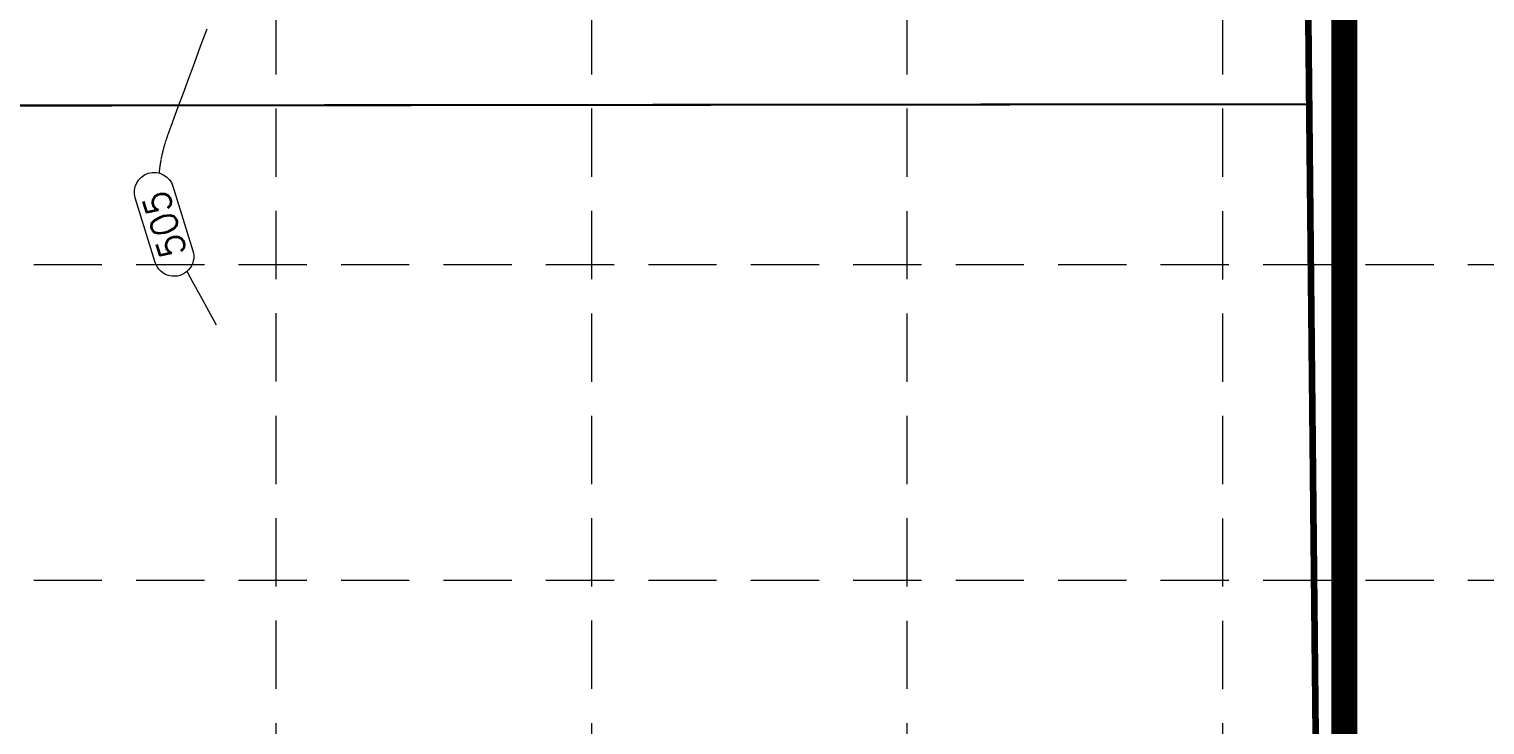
# Model space of a CAD drawing. Header units: feet. Extents: x -406 to 2003, y 7035 to 10885.
# Drawn here: x 631.5 to 908.6, y 9593.2 to 9725.7 of the extents above; entities that cross this region are included whole.
import ezdxf

# ---------------------------------------------------------------- set-up
doc = ezdxf.new("R2010")
doc.units = ezdxf.units.FT
doc.header["$LTSCALE"] = 40
doc.header["$MEASUREMENT"] = 0
doc.linetypes.add('HIDDEN', pattern=[0.375, 0.25, -0.125])
doc.linetypes.add('PHANTOM', pattern=[0.54, 0.24, -0.06, 0.06, -0.06, 0.06, -0.06])
for name, color, linetype, lineweight in [('1 PROPOSED CONTOURS', 35, 'Continuous', 0), ('BOUNDLN', 1, 'PHANTOM', 80), ('SILT FENCE', 200, 'Continuous', 100)]:
    doc.layers.add(name, color=color, linetype=linetype, lineweight=lineweight)
for name, color, linetype in [('GRID', 254, 'HIDDEN'), ('limits of disturbance', 1, 'HIDDEN'), ('lots', 4, 'Continuous'), ('polys', 7, 'Continuous')]:
    doc.layers.add(name, color=color, linetype=linetype)
doc.styles.get("Standard").update_dxf_attribs({"font": 'ARIAL.TTF'})

msp = doc.modelspace()

# ---------------------------------------------------------------- linework, layer by layer
at = {"layer": '1 PROPOSED CONTOURS', "color": 35, "extrusion": (-0.938622, 0.344948, 0), "elevation": 2730.37}
msp.add_lwpolyline([(-9358.21, 505), (-9354.69, 505)], dxfattribs=at)
at = {"layer": '1 PROPOSED CONTOURS', "color": 35, "extrusion": (-0.938623, 0.344946, 0), "elevation": 2730.35}
msp.add_lwpolyline([(-9354.69, 505), (-9351.26, 505)], dxfattribs=at)
at = {"layer": '1 PROPOSED CONTOURS', "color": 35, "extrusion": (0.938623, -0.344944, 0), "elevation": -2730.33}
for points in [[(9351.27, 505), (9348.01, 505)], [(9348.01, 505), (9345.01, 505)]]:
    msp.add_lwpolyline(points, dxfattribs=at)
at = {"layer": '1 PROPOSED CONTOURS', "color": 35, "extrusion": (-0.938623, 0.344944, 0), "elevation": 2730.33}
msp.add_lwpolyline([(-9345.01, 505), (-9342.36, 505)], dxfattribs=at)
at = {"layer": '1 PROPOSED CONTOURS', "color": 35, "extrusion": (0.938623, -0.344945, 0), "elevation": -2730.34}
msp.add_lwpolyline([(9342.36, 505), (9340.15, 505)], dxfattribs=at)
at = {"layer": '1 PROPOSED CONTOURS', "color": 35, "elevation": 505}
for points in [[(658.49, 9707.1), (658.12, 9706.08)], [(657.42, 9704.09), (657.38, 9703.96)], [(657.51, 9704.36), (657.47, 9704.23)], [(657.55, 9704.5), (657.51, 9704.36)], [(657.6, 9704.63), (657.55, 9704.5)], [(657.64, 9704.77), (657.6, 9704.63)], [(657.88, 9705.44), (657.83, 9705.31)], [(657.93, 9705.58), (657.88, 9705.44)], [(657.98, 9705.71), (657.93, 9705.58)], [(658.12, 9706.08), (657.98, 9705.71)], [(656.69, 9701.26), (656.66, 9701.13)], [(656.93, 9702.34), (656.9, 9702.2)], [(657.18, 9703.28), (657.15, 9703.15)], [(657.34, 9703.82), (657.3, 9703.69)], [(656.26, 9698.44), (656.25, 9698.31)], [(656.32, 9698.98), (656.31, 9698.84)], [(656.34, 9699.11), (656.32, 9698.98)], [(656.35, 9699.25), (656.34, 9699.11)], [(656.37, 9699.38), (656.35, 9699.25)], [(656.43, 9699.78), (656.41, 9699.65)], [(656.45, 9699.92), (656.43, 9699.78)], [(656.47, 9700.05), (656.45, 9699.92)], [(656.51, 9700.32), (656.49, 9700.18)], [(656.59, 9700.72), (656.56, 9700.59)], [(656.64, 9700.99), (656.61, 9700.86)], [(656.66, 9701.13), (656.64, 9700.99)], [(656.25, 9698.31), (656.24, 9698.25)], [(661.67, 9679.34), (662.58, 9677.67)], [(666.06, 9671.29), (666.68, 9670.15)]]:
    msp.add_lwpolyline(points, dxfattribs=at)
at = {"layer": '1 PROPOSED CONTOURS', "color": 35, "extrusion": (-0.938622, 0.344949, 0), "elevation": 2730.38}
msp.add_lwpolyline([(-9340.14, 505), (-9338.44, 505)], dxfattribs=at)
at = {"layer": '1 PROPOSED CONTOURS', "color": 35, "extrusion": (0.95655, -0.291569, 0), "elevation": -2200.56}
msp.add_lwpolyline([(9473.99, 505), (9473.85, 505)], dxfattribs=at)
at = {"layer": '1 PROPOSED CONTOURS', "color": 35, "extrusion": (-0.953711, 0.300724, 0), "elevation": 2291.26}
msp.add_lwpolyline([(-9452.75, 505), (-9452.61, 505)], dxfattribs=at)
at = {"layer": '1 PROPOSED CONTOURS', "color": 35, "extrusion": (0.946038, -0.324054, 0), "elevation": -2522.72}
msp.add_lwpolyline([(9394.34, 505), (9394.2, 505)], dxfattribs=at)
at = {"layer": '1 PROPOSED CONTOURS', "color": 35, "extrusion": (0.944694, -0.327953, 0), "elevation": -2561.43}
msp.add_lwpolyline([(9384, 505), (9383.86, 505)], dxfattribs=at)
at = {"layer": '1 PROPOSED CONTOURS', "color": 35, "extrusion": (0.942898, -0.333082, 0), "elevation": -2612.39}
msp.add_lwpolyline([(9370.08, 505), (9369.94, 505)], dxfattribs=at)
at = {"layer": '1 PROPOSED CONTOURS', "color": 35, "extrusion": (0.941523, -0.336949, 0), "elevation": -2650.83}
msp.add_lwpolyline([(9359.43, 505), (9359.28, 505)], dxfattribs=at)
at = {"layer": '1 PROPOSED CONTOURS', "color": 35, "extrusion": (0.979118, -0.203292, 0), "elevation": -1329.21}
msp.add_lwpolyline([(9632.32, 505), (9632.18, 505)], dxfattribs=at)
at = {"layer": '1 PROPOSED CONTOURS', "color": 35, "extrusion": (-0.97822, 0.20757, 0), "elevation": 1371.3}
msp.add_lwpolyline([(-9626.55, 505), (-9626.42, 505)], dxfattribs=at)
at = {"layer": '1 PROPOSED CONTOURS', "color": 35, "extrusion": (0.977099, -0.212787, 0), "elevation": -1422.65}
msp.add_lwpolyline([(9619.24, 505), (9619.1, 505)], dxfattribs=at)
at = {"layer": '1 PROPOSED CONTOURS', "color": 35, "extrusion": (0.976163, -0.217037, 0), "elevation": -1464.5}
msp.add_lwpolyline([(9613.09, 505), (9612.95, 505)], dxfattribs=at)
at = {"layer": '1 PROPOSED CONTOURS', "color": 35, "extrusion": (0.97499, -0.22225, 0), "elevation": -1515.85}
msp.add_lwpolyline([(9605.27, 505), (9605.13, 505)], dxfattribs=at)
at = {"layer": '1 PROPOSED CONTOURS', "color": 35, "extrusion": (-0.974017, 0.226473, 0), "elevation": 1557.45}
msp.add_lwpolyline([(-9598.75, 505), (-9598.61, 505)], dxfattribs=at)
at = {"layer": '1 PROPOSED CONTOURS', "color": 35, "extrusion": (0.972792, -0.231682, 0), "elevation": -1608.79}
msp.add_lwpolyline([(9590.42, 505), (9590.28, 505)], dxfattribs=at)
at = {"layer": '1 PROPOSED CONTOURS', "color": 35, "extrusion": (0.970505, -0.24108, 0), "elevation": -1701.48}
msp.add_lwpolyline([(9574.68, 505), (9574.55, 505)], dxfattribs=at)
at = {"layer": '1 PROPOSED CONTOURS', "color": 35, "extrusion": (0.969461, -0.245246, 0), "elevation": -1742.59}
msp.add_lwpolyline([(9567.43, 505), (9567.29, 505)], dxfattribs=at)
at = {"layer": '1 PROPOSED CONTOURS', "color": 35, "extrusion": (0.968131, -0.250444, 0), "elevation": -1793.9}
msp.add_lwpolyline([(9558.08, 505), (9557.94, 505)], dxfattribs=at)
at = {"layer": '1 PROPOSED CONTOURS', "color": 35, "extrusion": (0.967051, -0.254582, 0), "elevation": -1834.75}
msp.add_lwpolyline([(9550.46, 505), (9550.32, 505)], dxfattribs=at)
at = {"layer": '1 PROPOSED CONTOURS', "color": 35, "extrusion": (0.965669, -0.259774, 0), "elevation": -1886.05}
msp.add_lwpolyline([(9540.6, 505), (9540.46, 505)], dxfattribs=at)
at = {"layer": '1 PROPOSED CONTOURS', "color": 35, "extrusion": (-0.964555, 0.263883, 0), "elevation": 1926.64}
msp.add_lwpolyline([(-9532.63, 505), (-9532.49, 505)], dxfattribs=at)
at = {"layer": '1 PROPOSED CONTOURS', "color": 35, "extrusion": (0.961972, -0.273148, 0), "elevation": -2018.24}
msp.add_lwpolyline([(9513.94, 505), (9513.8, 505)], dxfattribs=at)
at = {"layer": '1 PROPOSED CONTOURS', "color": 35, "extrusion": (0.960486, -0.278328, 0), "elevation": -2069.48}
msp.add_lwpolyline([(9503.06, 505), (9502.92, 505)], dxfattribs=at)
at = {"layer": '1 PROPOSED CONTOURS', "color": 35, "extrusion": (0.959303, -0.282377, 0), "elevation": -2109.55}
msp.add_lwpolyline([(9494.39, 505), (9494.25, 505)], dxfattribs=at)
at = {"layer": '1 PROPOSED CONTOURS', "color": 35, "extrusion": (0.994828, -0.101572, 0), "elevation": -332.22}
msp.add_lwpolyline([(9715.08, 505), (9714.94, 505)], dxfattribs=at)
at = {"layer": '1 PROPOSED CONTOURS', "color": 35, "extrusion": (-0.994281, 0.106799, 0), "elevation": 383.27}
msp.add_lwpolyline([(-9713.33, 505), (-9713.2, 505)], dxfattribs=at)
at = {"layer": '1 PROPOSED CONTOURS', "color": 35, "extrusion": (0.993783, -0.111333, 0), "elevation": -427.58}
msp.add_lwpolyline([(9711.62, 505), (9711.48, 505)], dxfattribs=at)
at = {"layer": '1 PROPOSED CONTOURS', "color": 35, "extrusion": (-0.990706, 0.136018, 0), "elevation": 669.02}
msp.add_lwpolyline([(-9698.65, 505), (-9698.51, 505)], dxfattribs=at)
at = {"layer": '1 PROPOSED CONTOURS', "color": 35, "extrusion": (0.990084, -0.140479, 0), "elevation": -712.7}
msp.add_lwpolyline([(9695.67, 505), (9695.54, 505)], dxfattribs=at)
at = {"layer": '1 PROPOSED CONTOURS', "color": 35, "extrusion": (0.987152, -0.159786, 0), "elevation": -901.9}
msp.add_lwpolyline([(9680.45, 505), (9680.31, 505)], dxfattribs=at)
at = {"layer": '1 PROPOSED CONTOURS', "color": 35, "extrusion": (0.985547, -0.1694, 0), "elevation": -996.2}
msp.add_lwpolyline([(9671.47, 505), (9671.34, 505)], dxfattribs=at)
at = {"layer": '1 PROPOSED CONTOURS', "color": 35, "extrusion": (-0.984635, 0.174627, 0), "elevation": 1047.51}
msp.add_lwpolyline([(-9666.19, 505), (-9666.05, 505)], dxfattribs=at)
at = {"layer": '1 PROPOSED CONTOURS', "color": 35, "extrusion": (0.982887, -0.184211, 0), "elevation": -1141.63}
msp.add_lwpolyline([(9655.8, 505), (9655.66, 505)], dxfattribs=at)
at = {"layer": '1 PROPOSED CONTOURS', "color": 35, "linetype": 'Continuous', "extrusion": (0.955165, 0.296074, 0)}
for points, elevation in [([(9065.94, 505), (9053.08, 505)], 3500), ([(9053.08, 505), (9065.94, 505)], 3492.5)]:
    msp.add_lwpolyline(points, dxfattribs=dict(at, elevation=elevation))
at = {"layer": '1 PROPOSED CONTOURS', "color": 35, "extrusion": (0.877776, 0.479071, 0), "elevation": 5217.89}
msp.add_lwpolyline([(8179.5, 505), (8179.31, 505)], dxfattribs=at)
at = {"layer": '1 PROPOSED CONTOURS', "color": 35, "extrusion": (0.877774, 0.479074, 0), "elevation": 5217.92}
msp.add_lwpolyline([(8177.39, 505), (8175.43, 505)], dxfattribs=at)
at = {"layer": '1 PROPOSED CONTOURS', "color": 35, "extrusion": (0.877774, 0.479075, 0), "elevation": 5217.93}
msp.add_lwpolyline([(8175.43, 505), (8173.5, 505)], dxfattribs=at)
at = {"layer": '1 PROPOSED CONTOURS', "color": 35, "extrusion": (0.877774, 0.479076, 0), "elevation": 5217.93}
for points in [[(8173.5, 505), (8171.7, 505)], [(8171.7, 505), (8170.11, 505)]]:
    msp.add_lwpolyline(points, dxfattribs=at)
at = {"layer": '1 PROPOSED CONTOURS', "color": 35, "extrusion": (0.877775, 0.479072, 0), "elevation": 5217.9}
msp.add_lwpolyline([(8168.83, 505), (8167.92, 505)], dxfattribs=at)
at = {"layer": '1 PROPOSED CONTOURS', "color": 35, "linetype": 'Continuous', "extrusion": (0, 0, -1)}
for centre, start, end in [((-655.31, 9694.62, -505), 342.778, 162.778), ((-659.11, 9682.34, -505), 162.778, 342.778)]:
    msp.add_arc(centre, 3.75, start, end, dxfattribs=at)
at = {"layer": 'BOUNDLN', "color": 7, "linetype": 'Continuous'}
msp.add_line((874.55, 9769.26), (876.58, 9569.35), dxfattribs=at)
msp.add_line((874.55, 9769.26), (876.58, 9569.35), dxfattribs=at)
at = {"layer": 'GRID', "color": 252, "linetype": 'HIDDEN', "lineweight": 0, "ltscale": 1.3}
for p, q in [((678.53, 7338.04), (678.53, 10822.14)), ((738.6, 7338.03), (738.6, 10822.14)), ((798.67, 7338.02), (798.67, 10822.14)), ((858.74, 7338.01), (858.74, 10822.14)), ((-342.62, 9680.84), (1939.97, 9680.84)), ((-342.62, 9620.77), (1939.97, 9620.77))]:
    msp.add_line(p, q, dxfattribs=at)
at = {"layer": 'limits of disturbance', "ltscale": 3, "const_width": 5}
msp.add_lwpolyline([(881.86, 9582.24), (881.86, 10383.55), (881.86, 10400.76), (-226.36, 10400.76), (-226.36, 8267.53)], dxfattribs=at)
at = {"layer": 'lots', "color": 7, "linetype": 'Continuous'}
msp.add_line((875.14, 9711.33), (362.24, 9710.82), dxfattribs=at)
msp.add_line((875.14, 9711.33), (362.24, 9710.82), dxfattribs=at)
at = {"layer": 'polys', "color": 7, "linetype": 'Continuous'}
msp.add_lwpolyline([(366.8, 9838.83, -0.023178), (362.12, 9835.82), (362.24, 9710.82), (875.14, 9711.33), (874.55, 9769.26), (871.92, 9839.33)], format="xyb", close=True, dxfattribs=at)
msp.add_lwpolyline([(362.24, 9710.82), (362.37, 9583.32), (876.43, 9583.83), (875.14, 9711.33)], close=True, dxfattribs=at)
at = {"layer": 'SILT FENCE', "color": 7, "linetype": 'Continuous'}
msp.add_line((874.55, 9769.26), (876.58, 9569.35), dxfattribs=at)

# ---------------------------------------------------------------- texts
at = {"layer": '1 PROPOSED CONTOURS', "color": 35, "linetype": 'Continuous', "insert": (656.73, 9681.59, 505), "char_height": 5, "width": 18.8095, "attachment_point": 1, "rotation": 107.222}
msp.add_mtext('\\Fsimplex.shx;\\W1.0000000000;\\T1.0000000000;\\o\\l505', dxfattribs=at)

doc.saveas('drawing.dxf')
